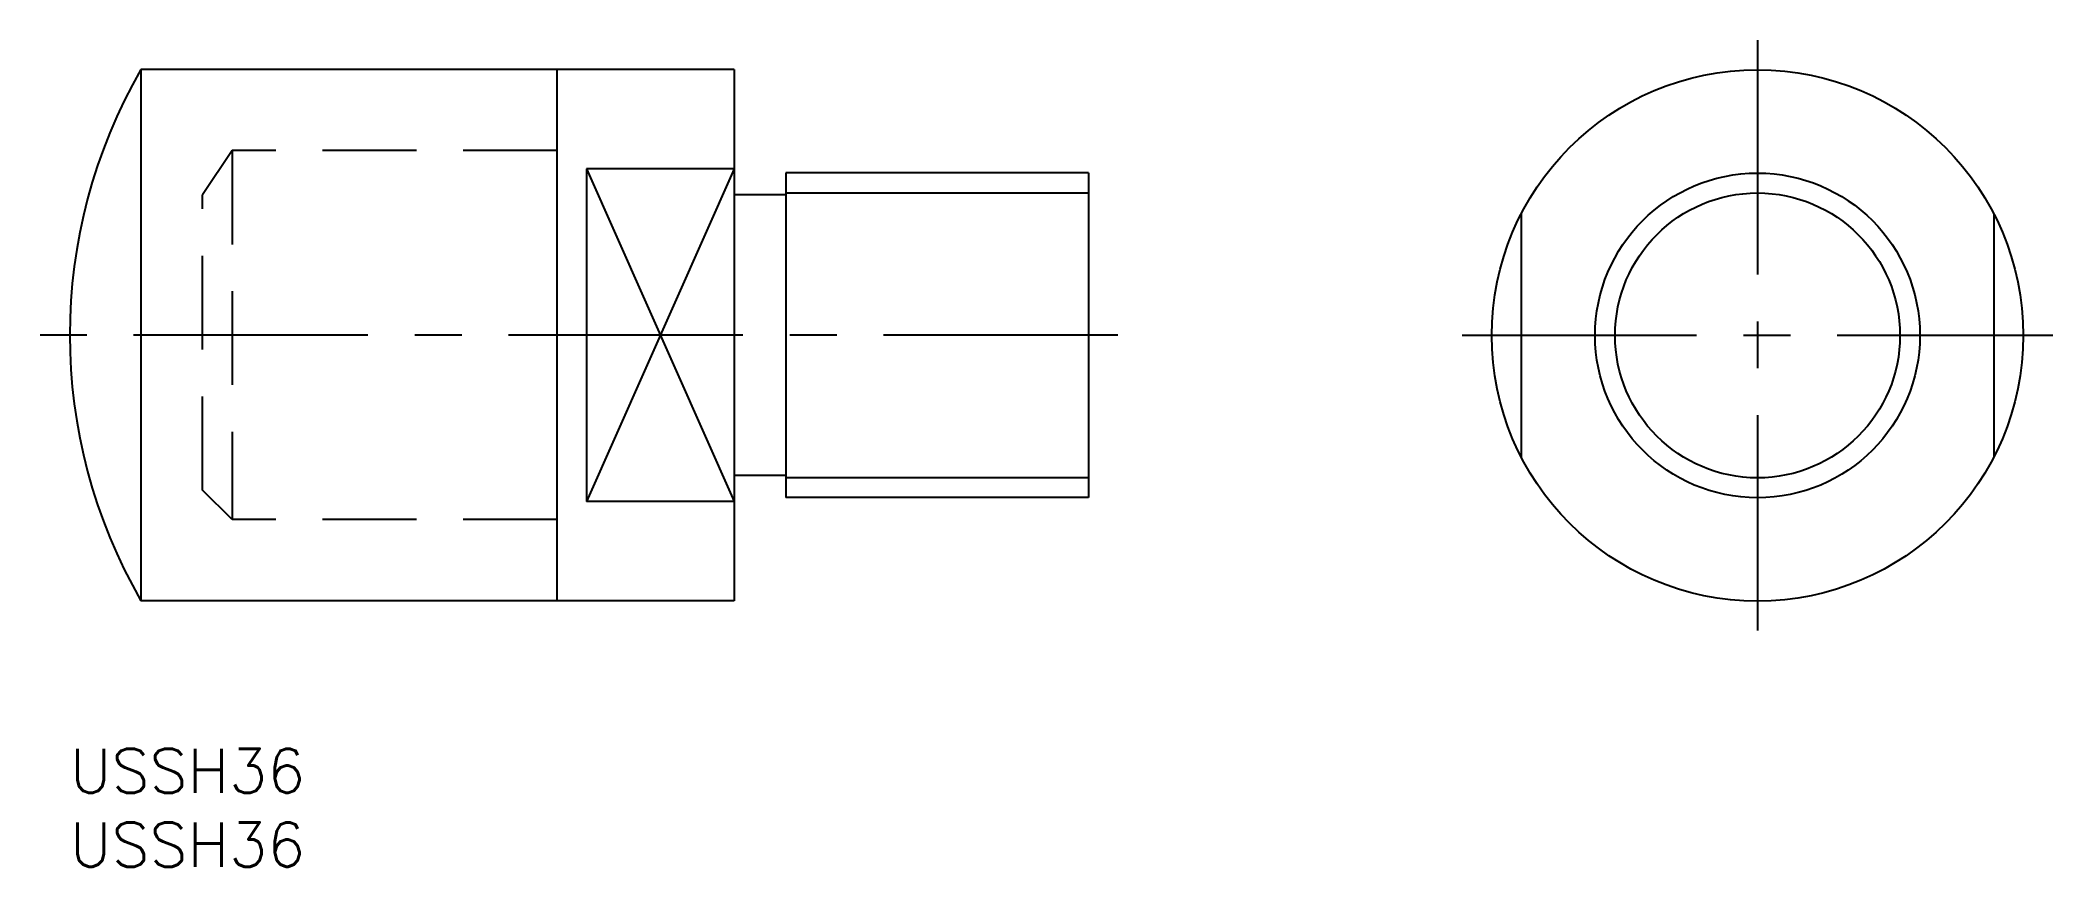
# Model space of a CAD drawing. Extents: x -2 to 134, y -8 to 48.
import ezdxf

# ---------------------------------------------------------------- set-up
doc = ezdxf.new("R2010")
doc.units = 0
doc.header["$LTSCALE"] = 0.5
doc.linetypes.add('CENTER', pattern=[50.8, 31.75, -6.35, 6.35, -6.35])
doc.linetypes.add('DASHED', pattern=[19.05, 12.7, -6.35])
for name, color, linetype in [('MSM_CENTER', 1, 'CENTER'), ('MSM_CONTINUOUS', 7, 'CONTINUOUS'), ('MSM_DASHED', 4, 'DASHED'), ('MSM_NARROW', 5, 'CONTINUOUS'), ('MSM_PART_NUMBER', 7, 'CONTINUOUS')]:
    doc.layers.add(name, color=color, linetype=linetype)
doc.styles.get("Standard").update_dxf_attribs({"font": 'txt.shx', "height": 3, "bigfont": 'bigfont.shx'})

# ---------------------------------------------------------------- blocks, each defined once
blk = doc.blocks.new('*U3')
at = {"layer": 'MSM_PART_NUMBER'}
blk.add_text('USSH36', height=3, dxfattribs=at).set_placement((0, -3))
blk = doc.blocks.new('*U4')
at = {"layer": 'MSM_PART_NUMBER'}
blk.add_text('USSH36', height=3, dxfattribs=at).set_placement((0, -8))

msp = doc.modelspace()

# ---------------------------------------------------------------- linework, layer by layer
at = {"layer": 'MSM_CENTER'}
for p, q in [((114.32, 48), (114.32, 8)), ((71, 28.02), (-2, 28.02)), ((94.32, 28.02), (134.32, 28.02))]:
    msp.add_line(p, q, dxfattribs=at)
at = {"layer": 'MSM_CONTINUOUS'}
for p, q in [((45, 46.02), (4.82, 46.02)), ((4.82, 46.02), (4.82, 10.02)), ((33, 46.02), (33, 10.02)), ((45, 46.02), (45, 10.02)), ((35, 39.29), (35, 16.75)), ((45, 39.29), (35, 39.29)), ((69, 39.02), (48.5, 39.02)), ((48.5, 39.02), (48.5, 17.02)), ((69, 39.02), (69, 17.02)), ((48.5, 37.52), (45, 37.52)), ((98.32, 36.25), (98.32, 19.75)), ((130.32, 36.25), (130.32, 19.75)), ((48.5, 18.52), (45, 18.52)), ((45, 16.75), (35, 16.75)), ((69, 17.02), (48.5, 17.02)), ((45, 10.02), (4.82, 10.02))]:
    msp.add_line(p, q, dxfattribs=at)
for radius in [18, 11]:
    msp.add_circle((114.32, 28), radius, dxfattribs=at)
msp.add_arc((36, 28.02), 36, 150, 210, dxfattribs=at)
at = {"layer": 'MSM_DASHED'}
for p, q in [((11, 40.52), (9, 37.52)), ((33, 40.52), (11, 40.52)), ((11, 40.52), (11, 15.52)), ((9, 17.52), (9, 37.52)), ((11, 15.52), (9, 17.52)), ((33, 15.52), (11, 15.52))]:
    msp.add_line(p, q, dxfattribs=at)
at = {"layer": 'MSM_NARROW'}
for p, q in [((45, 39.29), (35, 16.75)), ((35, 39.29), (45, 16.75)), ((48.5, 37.67), (69, 37.67)), ((48.5, 18.38), (69, 18.38))]:
    msp.add_line(p, q, dxfattribs=at)
msp.add_circle((114.32, 28), 9.65, dxfattribs=at)

# ---------------------------------------------------------------- block references
at = {"layer": 'MSM_CONTINUOUS'}
for name in ['*U3', '*U4']:
    msp.add_blockref(name, (0, 0), dxfattribs=at)

doc.saveas('drawing.dxf')
